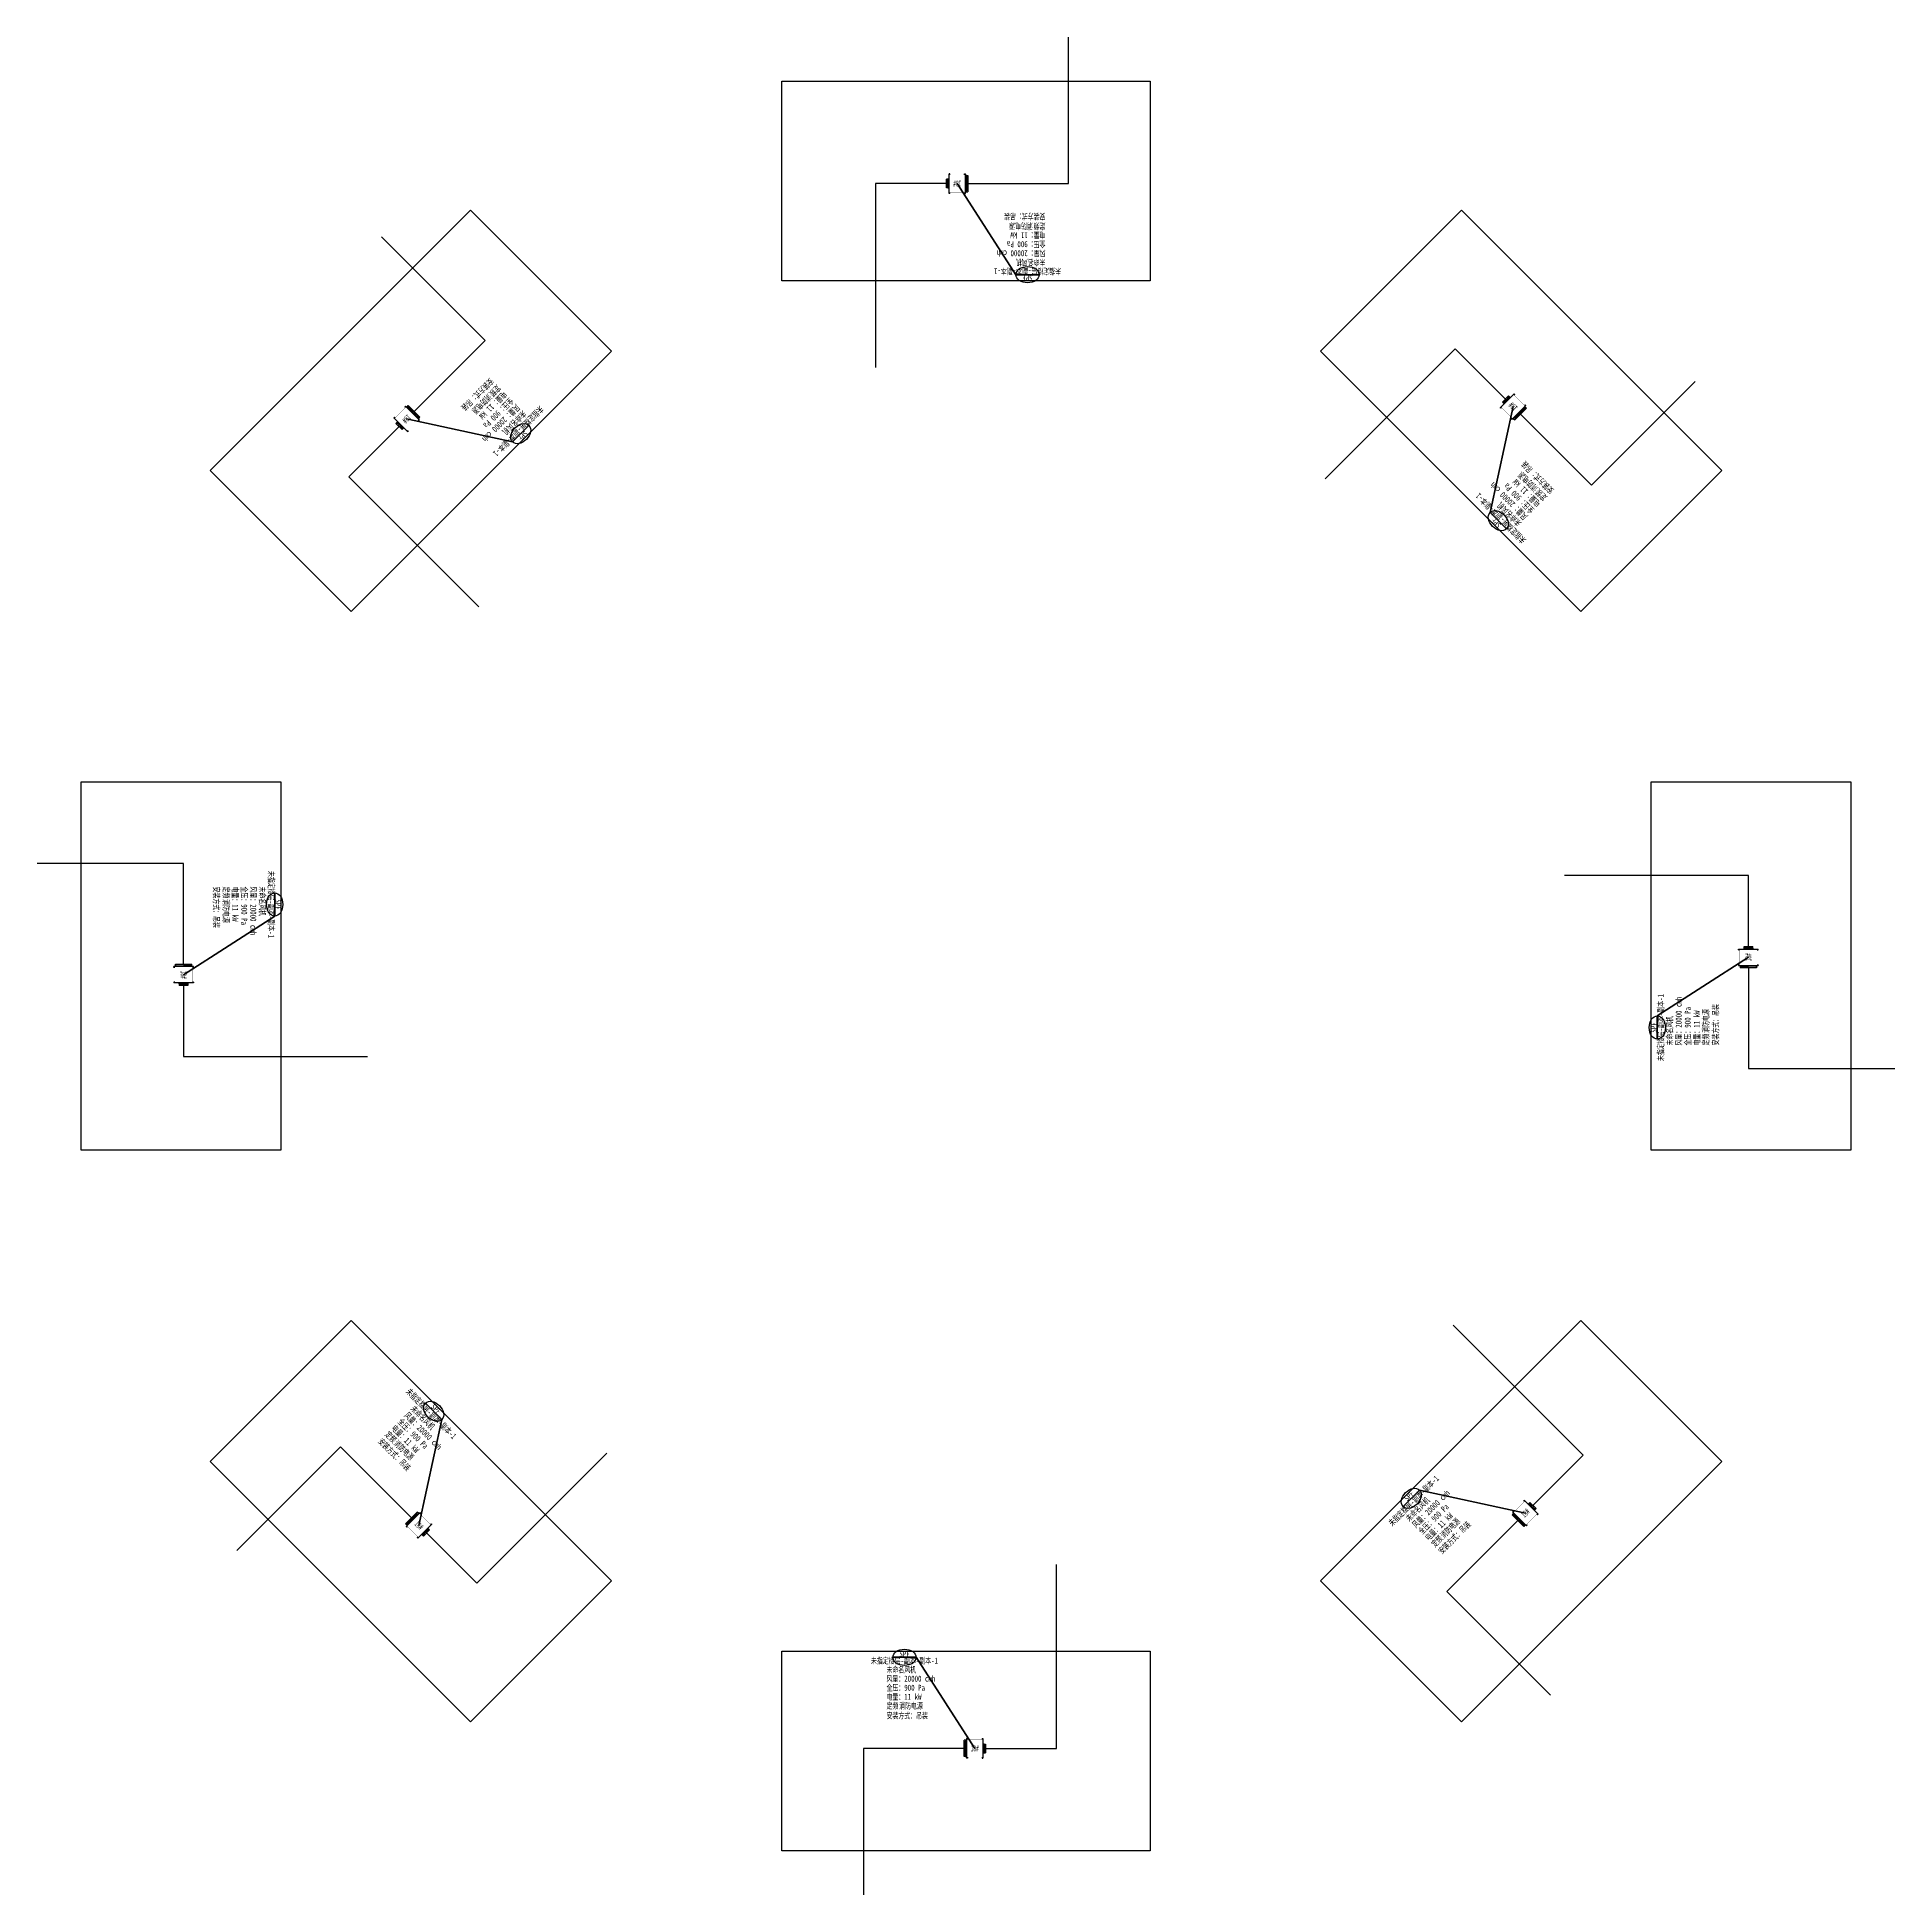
# Model space of a CAD drawing. Header units: inches. Extents: x 18625 to 740902, y -192685 to 58033.
# Drawn here: x 475757 to 591093, y -192685 to -77349 of the extents above; entities that cross this region are included whole.
import ezdxf
from ezdxf.enums import TextEntityAlignment as Align

# ---------------------------------------------------------------- set-up
doc = ezdxf.new("R2010")
doc.units = ezdxf.units.IN
doc.header["$MEASUREMENT"] = 0
doc.layers.add('H-DIMS-FANS', color=7, linetype='Continuous')
doc.layers.add('H-FIRE-FBOX', color=161, linetype='Continuous')
doc.styles.add('TH-STYLE1', font='STFANGSO.TTF', dxfattribs={"width": 0.7})

# ---------------------------------------------------------------- blocks, each defined once
blk = doc.blocks.new('*U5')
for p, q in [((1440, 510), (1340, 510)), ((1340, -510), (1340, 510)), ((1440, -540), (1440, 540)), ((1490, 510), (1440, 510)), ((1540, 610), (1490, 610)), ((1490, 610), (1490, -610)), ((1540, 610), (1540, 550)), ((2460, 610), (2510, 610)), ((2460, 610), (2460, 550)), ((2510, 610), (2510, -610)), ((2560, 270), (2510, 270)), ((2560, -300), (2560, 300)), ((2560, 270), (2660, 270)), ((2660, 270), (2660, -270)), ((1440, -510), (1340, -510)), ((1490, -510), (1440, -510)), ((1540, -610), (1490, -610)), ((1540, -550), (1540, -610)), ((2460, -550), (2460, -610)), ((2460, -610), (2510, -610)), ((2560, -270), (2510, -270)), ((2560, -270), (2660, -270))]:
    blk.add_line(p, q)
at = {"const_width": 6}
blk.add_lwpolyline([(1718, -550), (1520, -550, -0.4142136), (1490, -520), (1490, 520, -0.4142136), (1520, 550), (2480, 550, -0.4142136), (2510, 520), (2510, -520, -0.4142136), (2480, -550), (1718, -550)], format="xyb", dxfattribs=at)
for centre, radius, start, end in [((2145, -228), 787, 163.16365, 196.83635), ((638, 228), 787, 343.16365, 16.83635), ((2885, -129), 303, 154.7763, 205.2237), ((2337, 129), 303, 334.7763, 25.2237)]:
    blk.add_arc(centre, radius, start, end)
at = {"layer": 'H-DIMS-FANS', "linetype": 'ByBlock', "lineweight": 100}
blk.add_line((-3083, 5655), (-1643, 5655), dxfattribs=at)
blk.add_lwpolyline([(-1643, 5655), (2000, 0)], dxfattribs=at)
at = {"layer": 'H-DIMS-FANS'}
blk.add_ellipse((-2363, 5655), major_axis=(-720, 0), ratio=0.7, dxfattribs=at)
at = {"style": 'TH-STYLE1', "width": 0.55}
blk.add_text('18#', height=375, dxfattribs=at).set_placement((2000, 0), align=Align.MIDDLE)
at = {"layer": 'H-DIMS-FANS', "style": 'TH-STYLE1', "width": 0.7}
for tag, p in [('设备符号', (-2363, 5865)), ('楼层-编号', (-2363, 5445))]:
    blk.add_attdef(tag, text='', height=375, dxfattribs=at).set_placement(p, align=Align.MIDDLE_CENTER)
for tag, p in [('风机功能', (-3479, 4704)), ('全压', (-3479, 3579)), ('风量', (-3479, 4142)), ('定频', (-3479, 2454)), ('电量', (-3479, 3017)), ('消防电源', (-2692, 2454)), ('备注', (-3479, 1242)), ('安装方式', (-3479, 1848))]:
    blk.add_attdef(tag, p, '', height=375, dxfattribs=at)

msp = doc.modelspace()

# ---------------------------------------------------------------- linework, layer by layer
for points in [[(533542, -86442), (539781, -86442), (539781, -77349)], [(532222, -86442), (527797, -86442), (527797, -97860)], [(499160, -100586), (503572, -96175), (497142, -89745)], [(566922, -99819), (563793, -96690), (555720, -104763)], [(567855, -100752), (572267, -105164), (578697, -98734)], [(498227, -101520), (495098, -104648), (503172, -112722)], [(484850, -134900), (484850, -128661), (475757, -128661)], [(582000, -133814), (582000, -129389), (570582, -129389)], [(582000, -135134), (582000, -141373), (591093, -141373)], [(484850, -136220), (484850, -140644), (496268, -140644)], [(568623, -168514), (571752, -165385), (563678, -157311)], [(498995, -169282), (494583, -164870), (488153, -171300)], [(499928, -170215), (503057, -173344), (511130, -165270)], [(567690, -169447), (563278, -173859), (569708, -180289)], [(534628, -183592), (539053, -183592), (539053, -172174)], [(533308, -183592), (527069, -183592), (527069, -192685)]]:
    msp.add_lwpolyline(points)
for points in [[(544854, -92474), (521996, -92474), (521996, -80072), (544854, -80072)], [(511424, -96853), (495261, -113016), (486492, -104247), (502655, -88084)], [(571589, -113016), (555426, -96853), (564195, -88084), (580358, -104247)], [(490882, -123588), (490882, -146446), (478481, -146446), (478481, -123588)], [(575968, -146446), (575968, -123588), (588369, -123588), (588369, -146446)], [(495261, -157018), (511424, -173180), (502655, -181950), (486492, -165787)], [(555426, -173180), (571589, -157018), (580358, -165787), (564195, -181950)], [(521996, -177560), (544854, -177560), (544854, -189961), (521996, -189961)]]:
    msp.add_lwpolyline(points, close=True)

# ---------------------------------------------------------------- block references
at = {"layer": 'H-FIRE-FBOX'}
ref = msp.add_blockref('*U5', (534882, -86442), dxfattribs=dict(at, rotation=180))
ref.add_attrib('设备符号', 'SPF', dxfattribs={"layer": 'H-DIMS-FANS', "height": 375, "rotation": 180, "style": 'TH-STYLE1', "width": 0.7}).set_placement((537245, -92307), align=Align.MIDDLE_CENTER)
ref.add_attrib('楼层-编号', '未指定楼层-副本-副本-1', dxfattribs={"layer": 'H-DIMS-FANS', "height": 375, "rotation": 180, "style": 'TH-STYLE1', "width": 0.7}).set_placement((537245, -91887), align=Align.MIDDLE_CENTER)
ref.add_attrib('风机功能', '未命名风机', (538361, -91146), dxfattribs={"layer": 'H-DIMS-FANS', "height": 375, "rotation": 180, "style": 'TH-STYLE1', "width": 0.7})
ref.add_attrib('风量', '风量：20000 cmh', (538361, -90584), dxfattribs={"layer": 'H-DIMS-FANS', "height": 375, "rotation": 180, "style": 'TH-STYLE1', "width": 0.7})
ref.add_attrib('全压', '全压：900 Pa', (538361, -90021), dxfattribs={"layer": 'H-DIMS-FANS', "height": 375, "rotation": 180, "style": 'TH-STYLE1', "width": 0.7})
ref.add_attrib('电量', '电量：11 kW', (538361, -89459), dxfattribs={"layer": 'H-DIMS-FANS', "height": 375, "rotation": 180, "style": 'TH-STYLE1', "width": 0.7})
ref.add_attrib('定频', '定频', (538361, -88896), dxfattribs={"layer": 'H-DIMS-FANS', "height": 375, "rotation": 180, "style": 'TH-STYLE1', "width": 0.7})
ref.add_attrib('消防电源', '消防电源', (537574, -88896), dxfattribs={"layer": 'H-DIMS-FANS', "height": 375, "rotation": 180, "style": 'TH-STYLE1', "width": 0.7})
ref.add_attrib('安装方式', '安装方式：吊装', (538361, -88290), dxfattribs={"layer": 'H-DIMS-FANS', "height": 375, "rotation": 180, "style": 'TH-STYLE1', "width": 0.7})
ref = msp.add_blockref('*U5', (500108, -99639), dxfattribs=dict(at, rotation=224.9999999999999))
ref.add_attrib('设备符号', 'SPF', dxfattribs={"layer": 'H-DIMS-FANS', "height": 375, "rotation": 225, "style": 'TH-STYLE1', "width": 0.7}).set_placement((505926, -102115), align=Align.MIDDLE_CENTER)
ref.add_attrib('楼层-编号', '未指定楼层-副本-副本-1', dxfattribs={"layer": 'H-DIMS-FANS', "height": 375, "rotation": 225, "style": 'TH-STYLE1', "width": 0.7}).set_placement((505629, -101818), align=Align.MIDDLE_CENTER)
ref.add_attrib('风机功能', '未命名风机', (505895, -100505), dxfattribs={"layer": 'H-DIMS-FANS', "height": 375, "rotation": 225, "style": 'TH-STYLE1', "width": 0.7})
ref.add_attrib('风量', '风量：20000 cmh', (505497, -100107), dxfattribs={"layer": 'H-DIMS-FANS', "height": 375, "rotation": 225, "style": 'TH-STYLE1', "width": 0.7})
ref.add_attrib('全压', '全压：900 Pa', (505099, -99710), dxfattribs={"layer": 'H-DIMS-FANS', "height": 375, "rotation": 225, "style": 'TH-STYLE1', "width": 0.7})
ref.add_attrib('电量', '电量：11 kW', (504701, -99312), dxfattribs={"layer": 'H-DIMS-FANS', "height": 375, "rotation": 225, "style": 'TH-STYLE1', "width": 0.7})
ref.add_attrib('定频', '定频', (504304, -98914), dxfattribs={"layer": 'H-DIMS-FANS', "height": 375, "rotation": 225, "style": 'TH-STYLE1', "width": 0.7})
ref.add_attrib('消防电源', '消防电源', (503747, -99471), dxfattribs={"layer": 'H-DIMS-FANS', "height": 375, "rotation": 225, "style": 'TH-STYLE1', "width": 0.7})
ref.add_attrib('安装方式', '安装方式：吊装', (503875, -98486), dxfattribs={"layer": 'H-DIMS-FANS', "height": 375, "rotation": 225, "style": 'TH-STYLE1', "width": 0.7})
ref = msp.add_blockref('*U5', (568803, -101699), dxfattribs=dict(at, rotation=135))
ref.add_attrib('设备符号', 'SPF', dxfattribs={"layer": 'H-DIMS-FANS', "height": 375, "rotation": 135, "style": 'TH-STYLE1', "width": 0.7}).set_placement((566326, -107518), align=Align.MIDDLE_CENTER)
ref.add_attrib('楼层-编号', '未指定楼层-副本-副本-1', dxfattribs={"layer": 'H-DIMS-FANS', "height": 375, "rotation": 135, "style": 'TH-STYLE1', "width": 0.7}).set_placement((566623, -107221), align=Align.MIDDLE_CENTER)
ref.add_attrib('风机功能', '未命名风机', (567937, -107486), dxfattribs={"layer": 'H-DIMS-FANS', "height": 375, "rotation": 135, "style": 'TH-STYLE1', "width": 0.7})
ref.add_attrib('风量', '风量：20000 cmh', (568334, -107089), dxfattribs={"layer": 'H-DIMS-FANS', "height": 375, "rotation": 135, "style": 'TH-STYLE1', "width": 0.7})
ref.add_attrib('全压', '全压：900 Pa', (568732, -106691), dxfattribs={"layer": 'H-DIMS-FANS', "height": 375, "rotation": 135, "style": 'TH-STYLE1', "width": 0.7})
ref.add_attrib('电量', '电量：11 kW', (569130, -106293), dxfattribs={"layer": 'H-DIMS-FANS', "height": 375, "rotation": 135, "style": 'TH-STYLE1', "width": 0.7})
ref.add_attrib('定频', '定频', (569528, -105895), dxfattribs={"layer": 'H-DIMS-FANS', "height": 375, "rotation": 135, "style": 'TH-STYLE1', "width": 0.7})
ref.add_attrib('消防电源', '消防电源', (568971, -105338), dxfattribs={"layer": 'H-DIMS-FANS', "height": 375, "rotation": 135, "style": 'TH-STYLE1', "width": 0.7})
ref.add_attrib('安装方式', '安装方式：吊装', (569956, -105467), dxfattribs={"layer": 'H-DIMS-FANS', "height": 375, "rotation": 135, "style": 'TH-STYLE1', "width": 0.7})
ref = msp.add_blockref('*U5', (484850, -133560), dxfattribs=dict(at, rotation=270))
ref.add_attrib('设备符号', 'SPF', dxfattribs={"layer": 'H-DIMS-FANS', "height": 375, "rotation": 270, "style": 'TH-STYLE1', "width": 0.7}).set_placement((490716, -131197), align=Align.MIDDLE_CENTER)
ref.add_attrib('楼层-编号', '未指定楼层-副本-副本-1', dxfattribs={"layer": 'H-DIMS-FANS', "height": 375, "rotation": 270, "style": 'TH-STYLE1', "width": 0.7}).set_placement((490296, -131197), align=Align.MIDDLE_CENTER)
ref.add_attrib('风机功能', '未命名风机', (489555, -130080), dxfattribs={"layer": 'H-DIMS-FANS', "height": 375, "rotation": 270, "style": 'TH-STYLE1', "width": 0.7})
ref.add_attrib('风量', '风量：20000 cmh', (488992, -130080), dxfattribs={"layer": 'H-DIMS-FANS', "height": 375, "rotation": 270, "style": 'TH-STYLE1', "width": 0.7})
ref.add_attrib('全压', '全压：900 Pa', (488430, -130080), dxfattribs={"layer": 'H-DIMS-FANS', "height": 375, "rotation": 270, "style": 'TH-STYLE1', "width": 0.7})
ref.add_attrib('电量', '电量：11 kW', (487867, -130080), dxfattribs={"layer": 'H-DIMS-FANS', "height": 375, "rotation": 270, "style": 'TH-STYLE1', "width": 0.7})
ref.add_attrib('定频', '定频', (487305, -130080), dxfattribs={"layer": 'H-DIMS-FANS', "height": 375, "rotation": 270, "style": 'TH-STYLE1', "width": 0.7})
ref.add_attrib('消防电源', '消防电源', (487305, -130868), dxfattribs={"layer": 'H-DIMS-FANS', "height": 375, "rotation": 270, "style": 'TH-STYLE1', "width": 0.7})
ref.add_attrib('安装方式', '安装方式：吊装', (486698, -130080), dxfattribs={"layer": 'H-DIMS-FANS', "height": 375, "rotation": 270, "style": 'TH-STYLE1', "width": 0.7})
ref = msp.add_blockref('*U5', (582000, -136474), dxfattribs=dict(at, rotation=90))
ref.add_attrib('设备符号', 'SPF', dxfattribs={"layer": 'H-DIMS-FANS', "height": 375, "rotation": 90, "style": 'TH-STYLE1', "width": 0.7}).set_placement((576134, -138837), align=Align.MIDDLE_CENTER)
ref.add_attrib('楼层-编号', '未指定楼层-副本-副本-1', dxfattribs={"layer": 'H-DIMS-FANS', "height": 375, "rotation": 90, "style": 'TH-STYLE1', "width": 0.7}).set_placement((576554, -138837), align=Align.MIDDLE_CENTER)
ref.add_attrib('风机功能', '未命名风机', (577295, -139953), dxfattribs={"layer": 'H-DIMS-FANS', "height": 375, "rotation": 90, "style": 'TH-STYLE1', "width": 0.7})
ref.add_attrib('风量', '风量：20000 cmh', (577858, -139953), dxfattribs={"layer": 'H-DIMS-FANS', "height": 375, "rotation": 90, "style": 'TH-STYLE1', "width": 0.7})
ref.add_attrib('全压', '全压：900 Pa', (578420, -139953), dxfattribs={"layer": 'H-DIMS-FANS', "height": 375, "rotation": 90, "style": 'TH-STYLE1', "width": 0.7})
ref.add_attrib('电量', '电量：11 kW', (578983, -139953), dxfattribs={"layer": 'H-DIMS-FANS', "height": 375, "rotation": 90, "style": 'TH-STYLE1', "width": 0.7})
ref.add_attrib('定频', '定频', (579545, -139953), dxfattribs={"layer": 'H-DIMS-FANS', "height": 375, "rotation": 90, "style": 'TH-STYLE1', "width": 0.7})
ref.add_attrib('消防电源', '消防电源', (579545, -139166), dxfattribs={"layer": 'H-DIMS-FANS', "height": 375, "rotation": 90, "style": 'TH-STYLE1', "width": 0.7})
ref.add_attrib('安装方式', '安装方式：吊装', (580152, -139953), dxfattribs={"layer": 'H-DIMS-FANS', "height": 375, "rotation": 90, "style": 'TH-STYLE1', "width": 0.7})
ref = msp.add_blockref('*U5', (498047, -168334), dxfattribs=dict(at, rotation=315.0000000000001))
ref.add_attrib('设备符号', 'SPF', dxfattribs={"layer": 'H-DIMS-FANS', "height": 375, "rotation": 315, "style": 'TH-STYLE1', "width": 0.7}).set_placement((500524, -162516), align=Align.MIDDLE_CENTER)
ref.add_attrib('楼层-编号', '未指定楼层-副本-副本-1', dxfattribs={"layer": 'H-DIMS-FANS', "height": 375, "rotation": 315, "style": 'TH-STYLE1', "width": 0.7}).set_placement((500227, -162813), align=Align.MIDDLE_CENTER)
ref.add_attrib('风机功能', '未命名风机', (498913, -162547), dxfattribs={"layer": 'H-DIMS-FANS', "height": 375, "rotation": 315, "style": 'TH-STYLE1', "width": 0.7})
ref.add_attrib('风量', '风量：20000 cmh', (498516, -162945), dxfattribs={"layer": 'H-DIMS-FANS', "height": 375, "rotation": 315, "style": 'TH-STYLE1', "width": 0.7})
ref.add_attrib('全压', '全压：900 Pa', (498118, -163343), dxfattribs={"layer": 'H-DIMS-FANS', "height": 375, "rotation": 315, "style": 'TH-STYLE1', "width": 0.7})
ref.add_attrib('电量', '电量：11 kW', (497720, -163740), dxfattribs={"layer": 'H-DIMS-FANS', "height": 375, "rotation": 315, "style": 'TH-STYLE1', "width": 0.7})
ref.add_attrib('定频', '定频', (497322, -164138), dxfattribs={"layer": 'H-DIMS-FANS', "height": 375, "rotation": 315, "style": 'TH-STYLE1', "width": 0.7})
ref.add_attrib('消防电源', '消防电源', (497879, -164695), dxfattribs={"layer": 'H-DIMS-FANS', "height": 375, "rotation": 315, "style": 'TH-STYLE1', "width": 0.7})
ref.add_attrib('安装方式', '安装方式：吊装', (496894, -164567), dxfattribs={"layer": 'H-DIMS-FANS', "height": 375, "rotation": 315, "style": 'TH-STYLE1', "width": 0.7})
ref = msp.add_blockref('*U5', (566742, -170395), dxfattribs=dict(at, rotation=44.99999999999999))
ref.add_attrib('设备符号', 'SPF', dxfattribs={"layer": 'H-DIMS-FANS', "height": 375, "rotation": 45, "style": 'TH-STYLE1', "width": 0.7}).set_placement((560924, -167918), align=Align.MIDDLE_CENTER)
ref.add_attrib('楼层-编号', '未指定楼层-副本-副本-1', dxfattribs={"layer": 'H-DIMS-FANS', "height": 375, "rotation": 45, "style": 'TH-STYLE1', "width": 0.7}).set_placement((561221, -168215), align=Align.MIDDLE_CENTER)
ref.add_attrib('风机功能', '未命名风机', (560956, -169528), dxfattribs={"layer": 'H-DIMS-FANS', "height": 375, "rotation": 45, "style": 'TH-STYLE1', "width": 0.7})
ref.add_attrib('风量', '风量：20000 cmh', (561353, -169926), dxfattribs={"layer": 'H-DIMS-FANS', "height": 375, "rotation": 45, "style": 'TH-STYLE1', "width": 0.7})
ref.add_attrib('全压', '全压：900 Pa', (561751, -170324), dxfattribs={"layer": 'H-DIMS-FANS', "height": 375, "rotation": 45, "style": 'TH-STYLE1', "width": 0.7})
ref.add_attrib('电量', '电量：11 kW', (562149, -170722), dxfattribs={"layer": 'H-DIMS-FANS', "height": 375, "rotation": 45, "style": 'TH-STYLE1', "width": 0.7})
ref.add_attrib('定频', '定频', (562546, -171119), dxfattribs={"layer": 'H-DIMS-FANS', "height": 375, "rotation": 45, "style": 'TH-STYLE1', "width": 0.7})
ref.add_attrib('消防电源', '消防电源', (563103, -170563), dxfattribs={"layer": 'H-DIMS-FANS', "height": 375, "rotation": 45, "style": 'TH-STYLE1', "width": 0.7})
ref.add_attrib('安装方式', '安装方式：吊装', (562975, -171548), dxfattribs={"layer": 'H-DIMS-FANS', "height": 375, "rotation": 45, "style": 'TH-STYLE1', "width": 0.7})
ref = msp.add_blockref('*U5', (531968, -183592), dxfattribs=at)
ref.add_attrib('设备符号', 'SPF', dxfattribs={"layer": 'H-DIMS-FANS', "height": 375, "style": 'TH-STYLE1', "width": 0.7}).set_placement((529605, -177726), align=Align.MIDDLE_CENTER)
ref.add_attrib('楼层-编号', '未指定楼层-副本-副本-1', dxfattribs={"layer": 'H-DIMS-FANS', "height": 375, "style": 'TH-STYLE1', "width": 0.7}).set_placement((529605, -178146), align=Align.MIDDLE_CENTER)
ref.add_attrib('风机功能', '未命名风机', (528489, -178887), dxfattribs={"layer": 'H-DIMS-FANS', "height": 375, "style": 'TH-STYLE1', "width": 0.7})
ref.add_attrib('风量', '风量：20000 cmh', (528489, -179450), dxfattribs={"layer": 'H-DIMS-FANS', "height": 375, "style": 'TH-STYLE1', "width": 0.7})
ref.add_attrib('全压', '全压：900 Pa', (528489, -180012), dxfattribs={"layer": 'H-DIMS-FANS', "height": 375, "style": 'TH-STYLE1', "width": 0.7})
ref.add_attrib('电量', '电量：11 kW', (528489, -180575), dxfattribs={"layer": 'H-DIMS-FANS', "height": 375, "style": 'TH-STYLE1', "width": 0.7})
ref.add_attrib('定频', '定频', (528489, -181137), dxfattribs={"layer": 'H-DIMS-FANS', "height": 375, "style": 'TH-STYLE1', "width": 0.7})
ref.add_attrib('消防电源', '消防电源', (529276, -181137), dxfattribs={"layer": 'H-DIMS-FANS', "height": 375, "style": 'TH-STYLE1', "width": 0.7})
ref.add_attrib('安装方式', '安装方式：吊装', (528489, -181743), dxfattribs={"layer": 'H-DIMS-FANS', "height": 375, "style": 'TH-STYLE1', "width": 0.7})

doc.saveas('drawing.dxf')
